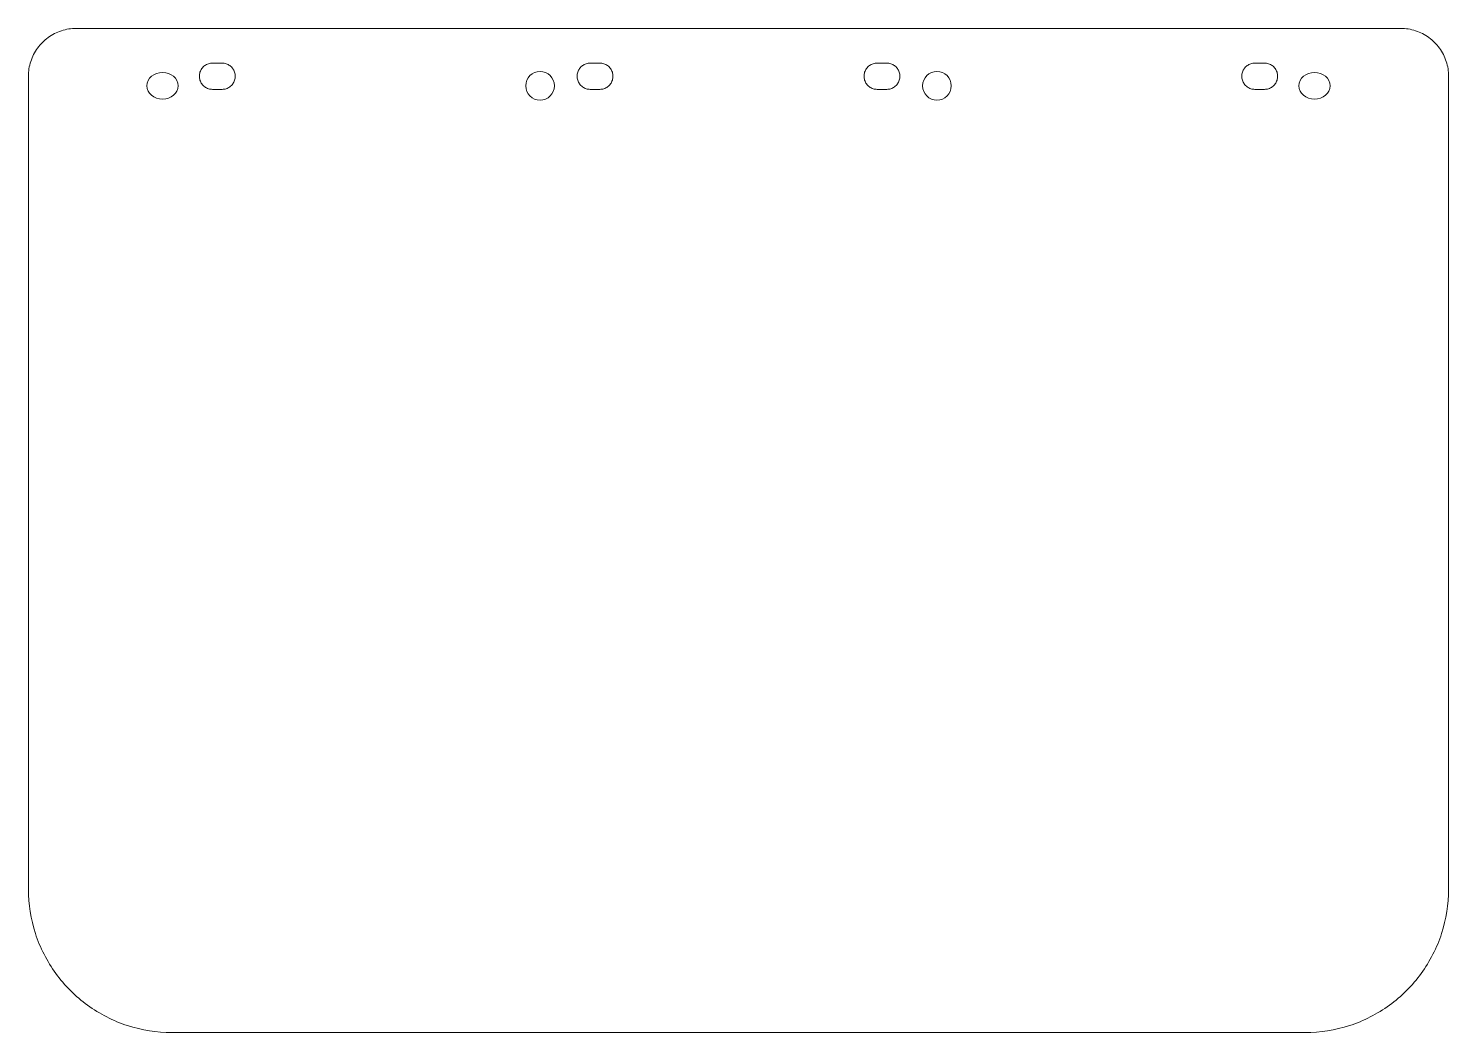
# Model space of a CAD drawing. Header units: millimetres. Extents: x 0 to 297, y 0 to 210.
import ezdxf

# ---------------------------------------------------------------- set-up
doc = ezdxf.new("R2010")
doc.units = ezdxf.units.MM
doc.header["$MEASUREMENT"] = 0
doc.layers.add('Default', color=18, linetype='Continuous', true_color=0x000000)

msp = doc.modelspace()

# ---------------------------------------------------------------- linework, layer by layer
at = {"layer": 'Default', "lineweight": 18}
for p, q in [((287, 210), (10, 210)), ((297, 30), (297, 200)), ((30, 0), (267, 0))]:
    msp.add_line(p, q, dxfattribs=at)
for points, knots in [([(10, 210), (8.95, 210), (7.91, 209.84), (6.91, 209.51), (5.91, 209.19), (4.97, 208.71), (4.12, 208.09), (3.27, 207.47), (2.53, 206.73), (1.91, 205.88), (1.29, 205.03), (0.81, 204.09), (0.49, 203.09), (0.16, 202.09), (0, 201.05), (0, 200)], [42, 42, 42, 42, 43, 43, 43, 44, 44, 44, 45, 45, 45, 46, 46, 46, 47, 47, 47, 47]), ([(297, 200), (297, 201.05), (296.84, 202.09), (296.51, 203.09), (296.19, 204.09), (295.71, 205.03), (295.09, 205.88), (294.47, 206.73), (293.73, 207.47), (292.88, 208.09), (292.03, 208.71), (291.09, 209.19), (290.09, 209.51), (289.09, 209.84), (288.05, 210), (287, 210)], [36, 36, 36, 36, 37, 37, 37, 38, 38, 38, 39, 39, 39, 40, 40, 40, 41, 41, 41, 41]), ([(38.5, 197.25), (38.21, 197.25), (37.93, 197.3), (37.65, 197.38), (37.38, 197.47), (37.12, 197.61), (36.88, 197.78), (36.65, 197.95), (36.45, 198.15), (36.28, 198.38), (36.11, 198.62), (35.97, 198.88), (35.88, 199.15), (35.8, 199.43), (35.75, 199.71), (35.75, 200), (35.75, 200.29), (35.8, 200.57), (35.88, 200.85), (35.97, 201.12), (36.11, 201.38), (36.28, 201.62), (36.45, 201.85), (36.65, 202.05), (36.88, 202.22), (37.12, 202.39), (37.38, 202.53), (37.65, 202.62), (37.93, 202.7), (38.21, 202.75), (38.5, 202.75), (38.5, 202.75), (40.5, 202.75), (40.5, 202.75), (40.79, 202.75), (41.08, 202.7), (41.35, 202.62), (41.63, 202.53), (41.88, 202.39), (42.12, 202.22), (42.35, 202.05), (42.56, 201.85), (42.73, 201.62), (42.9, 201.38), (43.03, 201.12), (43.12, 200.85), (43.2, 200.57), (43.25, 200.29), (43.25, 200), (43.25, 199.71), (43.2, 199.43), (43.12, 199.15), (43.03, 198.88), (42.9, 198.62), (42.73, 198.38), (42.56, 198.15), (42.35, 197.95), (42.12, 197.78), (41.88, 197.61), (41.63, 197.47), (41.35, 197.38), (41.08, 197.3), (40.79, 197.25), (40.5, 197.25), (40.5, 197.25), (38.5, 197.25), (38.5, 197.25)], [0, 0, 0, 0, 1, 1, 1, 2, 2, 2, 3, 3, 3, 4, 4, 4, 5, 5, 5, 6, 6, 6, 7, 7, 7, 8, 8, 8, 9, 9, 9, 10, 10, 10, 11, 11, 11, 12, 12, 12, 13, 13, 13, 14, 14, 14, 15, 15, 15, 16, 16, 16, 17, 17, 17, 18, 18, 18, 19, 19, 19, 20, 20, 20, 21, 21, 21, 22, 22, 22, 22]), ([(119.5, 202.75), (119.79, 202.75), (120.08, 202.7), (120.35, 202.62), (120.63, 202.53), (120.88, 202.39), (121.12, 202.22), (121.35, 202.05), (121.56, 201.85), (121.73, 201.62), (121.89, 201.38), (122.03, 201.12), (122.12, 200.85), (122.2, 200.57), (122.25, 200.29), (122.25, 200), (122.25, 199.71), (122.2, 199.43), (122.12, 199.15), (122.03, 198.88), (121.89, 198.62), (121.73, 198.38), (121.56, 198.15), (121.35, 197.95), (121.12, 197.78), (120.88, 197.61), (120.63, 197.47), (120.35, 197.38), (120.08, 197.3), (119.79, 197.25), (119.5, 197.25), (119.5, 197.25), (117.5, 197.25), (117.5, 197.25), (117.21, 197.25), (116.93, 197.3), (116.65, 197.38), (116.38, 197.47), (116.12, 197.61), (115.88, 197.78), (115.65, 197.95), (115.45, 198.15), (115.28, 198.38), (115.11, 198.62), (114.97, 198.88), (114.88, 199.15), (114.8, 199.43), (114.75, 199.71), (114.75, 200), (114.75, 200.29), (114.8, 200.57), (114.88, 200.85), (114.97, 201.12), (115.11, 201.38), (115.28, 201.62), (115.45, 201.85), (115.65, 202.05), (115.88, 202.22), (116.12, 202.39), (116.38, 202.53), (116.65, 202.62), (116.93, 202.7), (117.21, 202.75), (117.5, 202.75), (117.5, 202.75), (119.5, 202.75), (119.5, 202.75)], [0, 0, 0, 0, 1, 1, 1, 2, 2, 2, 3, 3, 3, 4, 4, 4, 5, 5, 5, 6, 6, 6, 7, 7, 7, 8, 8, 8, 9, 9, 9, 10, 10, 10, 11, 11, 11, 12, 12, 12, 13, 13, 13, 14, 14, 14, 15, 15, 15, 16, 16, 16, 17, 17, 17, 18, 18, 18, 19, 19, 19, 20, 20, 20, 21, 21, 21, 22, 22, 22, 22]), ([(179.5, 202.75), (179.79, 202.75), (180.07, 202.7), (180.35, 202.62), (180.62, 202.53), (180.88, 202.39), (181.12, 202.22), (181.35, 202.05), (181.55, 201.85), (181.72, 201.62), (181.89, 201.38), (182.03, 201.12), (182.12, 200.85), (182.2, 200.57), (182.25, 200.29), (182.25, 200), (182.25, 199.71), (182.2, 199.43), (182.12, 199.15), (182.03, 198.88), (181.89, 198.62), (181.72, 198.38), (181.55, 198.15), (181.35, 197.95), (181.12, 197.78), (180.88, 197.61), (180.62, 197.47), (180.35, 197.38), (180.07, 197.3), (179.79, 197.25), (179.5, 197.25), (179.5, 197.25), (177.5, 197.25), (177.5, 197.25), (177.21, 197.25), (176.93, 197.3), (176.65, 197.38), (176.38, 197.47), (176.12, 197.61), (175.88, 197.78), (175.65, 197.95), (175.45, 198.15), (175.28, 198.38), (175.11, 198.62), (174.97, 198.88), (174.88, 199.15), (174.8, 199.43), (174.75, 199.71), (174.75, 200), (174.75, 200.29), (174.8, 200.57), (174.88, 200.85), (174.97, 201.12), (175.11, 201.38), (175.28, 201.62), (175.45, 201.85), (175.65, 202.05), (175.88, 202.22), (176.12, 202.39), (176.38, 202.53), (176.65, 202.62), (176.93, 202.7), (177.21, 202.75), (177.5, 202.75), (177.5, 202.75), (179.5, 202.75), (179.5, 202.75)], [0, 0, 0, 0, 1, 1, 1, 2, 2, 2, 3, 3, 3, 4, 4, 4, 5, 5, 5, 6, 6, 6, 7, 7, 7, 8, 8, 8, 9, 9, 9, 10, 10, 10, 11, 11, 11, 12, 12, 12, 13, 13, 13, 14, 14, 14, 15, 15, 15, 16, 16, 16, 17, 17, 17, 18, 18, 18, 19, 19, 19, 20, 20, 20, 21, 21, 21, 22, 22, 22, 22]), ([(256.5, 197.25), (256.21, 197.25), (255.93, 197.3), (255.65, 197.38), (255.38, 197.47), (255.12, 197.61), (254.88, 197.78), (254.65, 197.95), (254.45, 198.15), (254.28, 198.38), (254.11, 198.62), (253.97, 198.88), (253.88, 199.15), (253.8, 199.43), (253.75, 199.71), (253.75, 200), (253.75, 200.29), (253.8, 200.57), (253.88, 200.85), (253.97, 201.12), (254.11, 201.38), (254.28, 201.62), (254.45, 201.85), (254.65, 202.05), (254.88, 202.22), (255.12, 202.39), (255.38, 202.53), (255.65, 202.62), (255.93, 202.7), (256.21, 202.75), (256.5, 202.75), (256.5, 202.75), (258.5, 202.75), (258.5, 202.75), (258.79, 202.75), (259.07, 202.7), (259.35, 202.62), (259.62, 202.53), (259.88, 202.39), (260.12, 202.22), (260.35, 202.05), (260.55, 201.85), (260.72, 201.62), (260.89, 201.38), (261.03, 201.12), (261.12, 200.85), (261.2, 200.57), (261.25, 200.29), (261.25, 200), (261.25, 199.71), (261.2, 199.43), (261.12, 199.15), (261.03, 198.88), (260.89, 198.62), (260.72, 198.38), (260.55, 198.15), (260.35, 197.95), (260.12, 197.78), (259.88, 197.61), (259.62, 197.47), (259.35, 197.38), (259.07, 197.3), (258.79, 197.25), (258.5, 197.25), (258.5, 197.25), (256.5, 197.25), (256.5, 197.25)], [0, 0, 0, 0, 1, 1, 1, 2, 2, 2, 3, 3, 3, 4, 4, 4, 5, 5, 5, 6, 6, 6, 7, 7, 7, 8, 8, 8, 9, 9, 9, 10, 10, 10, 11, 11, 11, 12, 12, 12, 13, 13, 13, 14, 14, 14, 15, 15, 15, 16, 16, 16, 17, 17, 17, 18, 18, 18, 19, 19, 19, 20, 20, 20, 21, 21, 21, 22, 22, 22, 22]), ([(24.8, 198), (24.8, 199.55), (26.26, 200.8), (28.05, 200.8), (29.85, 200.8), (31.3, 199.55), (31.3, 198), (31.3, 196.45), (29.85, 195.2), (28.05, 195.2), (26.26, 195.2), (24.8, 196.45), (24.8, 198)], [0, 0, 0, 0, 1, 1, 1, 2, 2, 2, 3, 3, 3, 4, 4, 4, 4]), ([(104, 198), (104, 199.66), (105.34, 201), (107, 201), (108.66, 201), (110, 199.66), (110, 198), (110, 196.34), (108.66, 195), (107, 195), (105.34, 195), (104, 196.34), (104, 198)], [0, 0, 0, 0, 1, 1, 1, 2, 2, 2, 3, 3, 3, 4, 4, 4, 4]), ([(187, 198), (187, 199.66), (188.34, 201), (190, 201), (191.66, 201), (193, 199.66), (193, 198), (193, 196.34), (191.66, 195), (190, 195), (188.34, 195), (187, 196.34), (187, 198)], [0, 0, 0, 0, 1, 1, 1, 2, 2, 2, 3, 3, 3, 4, 4, 4, 4]), ([(265.7, 198), (265.7, 199.55), (267.16, 200.8), (268.95, 200.8), (270.75, 200.8), (272.2, 199.55), (272.2, 198), (272.2, 196.45), (270.75, 195.2), (268.95, 195.2), (267.16, 195.2), (265.7, 196.45), (265.7, 198)], [0, 0, 0, 0, 1, 1, 1, 2, 2, 2, 3, 3, 3, 4, 4, 4, 4]), ([(0, 30), (0, 26.85), (0.49, 23.73), (1.47, 20.73), (2.44, 17.73), (3.88, 14.92), (5.73, 12.37), (7.58, 9.81), (9.81, 7.58), (12.37, 5.73), (14.92, 3.88), (17.73, 2.44), (20.73, 1.47), (23.73, 0.49), (26.85, 0), (30, 0)], [24, 24, 24, 24, 25, 25, 25, 26, 26, 26, 27, 27, 27, 28, 28, 28, 29, 29, 29, 29]), ([(267, 0), (270.15, 0), (273.27, 0.49), (276.27, 1.47), (279.27, 2.44), (282.08, 3.88), (284.63, 5.73), (287.19, 7.58), (289.42, 9.81), (291.27, 12.37), (293.12, 14.92), (294.56, 17.73), (295.53, 20.73), (296.51, 23.73), (297, 26.85), (297, 30)], [30, 30, 30, 30, 31, 31, 31, 32, 32, 32, 33, 33, 33, 34, 34, 34, 35, 35, 35, 35])]:
    msp.add_open_spline(points, degree=3, knots=knots, dxfattribs=at)
msp.add_open_spline([(0, 200), (0, 200), (0, 30), (0, 30)], degree=3, dxfattribs=at)

doc.saveas('drawing.dxf')
